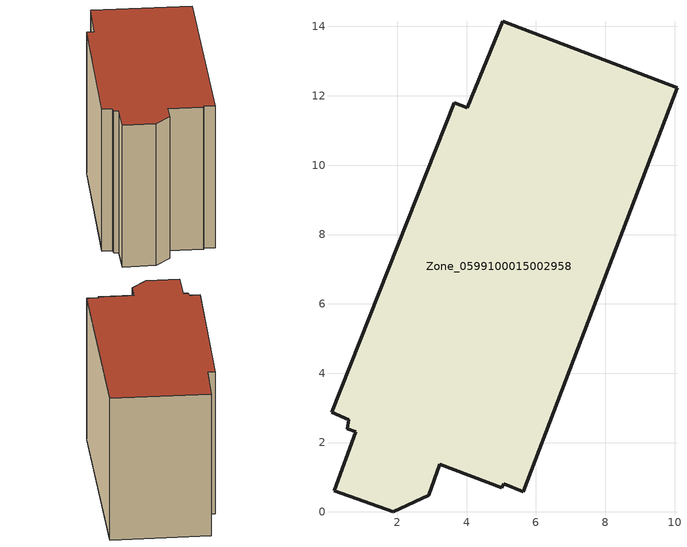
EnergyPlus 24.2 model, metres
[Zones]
Zone_0599100015002958
 floor ground (C_G): 0.1,2.87 3.64,11.8 4.02,11.65 5.05,14.16 10.07,12.24 5.63,0.58 5.08,0.81 5.01,0.7 3.23,1.38 2.9,0.48 1.88,0 0.19,0.62 0.8,2.31 0.55,2.4 0.6,2.67 z0.62
 wall outside (C_F): 0.19,0.62 1.88,0 2.9,0.48 3.23,1.38 5.01,0.7 5.08,0.81 5.63,0.58 10.07,12.24 5.05,14.16 4.02,11.65 3.64,11.8 0.1,2.87 0.6,2.67 0.55,2.4 0.8,2.31 0.19,0.62 z0.62:8.86
 roof outside (C_R): 3.64,11.8 0.1,2.87 0.6,2.67 0.55,2.4 0.8,2.31 0.19,0.62 1.88,0 2.9,0.48 3.23,1.38 5.01,0.7 5.08,0.81 5.63,0.58 10.07,12.24 5.05,14.16 4.02,11.65 z8.86
[BUILDING]
Pand.0599100015002958: North Axis=0; Terrain=City; Loads Convergence Tolerance Value=0.04; Temperature Convergence Tolerance Value=0.4; Solar Distribution=FullExterior; Maximum Number of Warmup Days=25; Minimum Number of Warmup Days=1
[Site:Location]
Rotterdam.The.Hague.AP_ZH_NLD Design_Conditions: Latitude=51.96; Longitude=4.45; Time Zone=1; Elevation=-4.5
[SITE:GROUNDTEMPERATURE:BUILDINGSURFACE]
18, 18, 18, 18, 18, 18, 18, 18, 18, 18, 18, 18
[MATERIAL] Thermal Absorptance=0.9; Solar Absorptance=0.7; Visible Absorptance=0.7
Name | Roughness | Thickness | Conductivity | Density | Specific Heat
G.TI.1965-1974 | MediumSmooth | 0.15 | 0.882353 | 540 | 1210
F.TI.1965-1974 | Rough | 0.3 | 0.697674 | 1920 | 840
R.TI.1965-1974 | MediumRough | 0.2 | 0.232558 | 1500 | 1000
[CONSTRUCTION]
C_G: G.TI.1965-1974
C_F: F.TI.1965-1974
C_R: R.TI.1965-1974
[ZONE]
Zone_0599100015002958: Type=1; Multiplier=1; Ceiling Height=Autocalculate; Volume=Autocalculate; Floor Area=autocalculate; Part of Total Floor Area=Yes
[ZONEINFILTRATION:DESIGNFLOWRATE]
Infil_Zone_0599100015002958: Zone or ZoneList or Space or SpaceList=Zone_0599100015002958; Schedule=AlwaysOn; Design Flow Rate Calculation Method=Flow/Area; Flow Rate per Floor Area=0.003; Constant Term Coefficient=1; Temperature Term Coefficient=0; Velocity Term Coefficient=0; Velocity Squared Term Coefficient=0
[HVACTEMPLATE:ZONE:IDEALLOADSAIRSYSTEM]
Zone_0599100015002958: Maximum Heating Supply Air Temperature=50; Minimum Cooling Supply Air Temperature=13; Maximum Heating Supply Air Humidity Ratio=0.0156; Minimum Cooling Supply Air Humidity Ratio=0.0077; Heating Limit=NoLimit; Cooling Limit=NoLimit; Dehumidification Control Type=ConstantSensibleHeatRatio; Cooling Sensible Heat Ratio=0.7; Dehumidification Setpoint=60; Humidification Control Type=None; Humidification Setpoint=30; Outdoor Air Method=None; Outdoor Air Flow Rate per Person=0.00944; Outdoor Air Flow Rate per Zone Floor Area=0; Outdoor Air Flow Rate per Zone=0; Demand Controlled Ventilation Type=None; Outdoor Air Economizer Type=NoEconomizer; Heat Recovery Type=None; Sensible Heat Recovery Effectiveness=0.7; Latent Heat Recovery Effectiveness=0.65
[ZONECONTROL:THERMOSTAT]
ThermostatControl_Zone_0599100015002958: Zone or ZoneList=Zone_0599100015002958; Control Type Schedule=DualSetpointControlType; Control 1=Thermostat_Zone_0599100015002958; Temperature Difference Between Cutout And Setpoint=0
[THERMOSTATSETPOINT:DUALSETPOINT]
Thermostat_Zone_0599100015002958: Heating Setpoint Temperature Schedule=HeatingSetpoint_Zone_0599100015002958; Cooling Setpoint Temperature Schedule=CoolingSetpoint_Zone_0599100015002958
[SCHEDULE:COMPACT]
HeatingSetpoint_Zone_0599100015002958: Through: 12/31, For: AllDays, Until: 24:00, 21
CoolingSetpoint_Zone_0599100015002958: Through: 12/31, For: AllDays, Until: 24:00, 24
DualSetpointControlType: Through: 12/31, For: AllDays, Until: 24:00, 4
AlwaysOn: Through: 12/31, For: AllDays, Until: 24:00, 1
